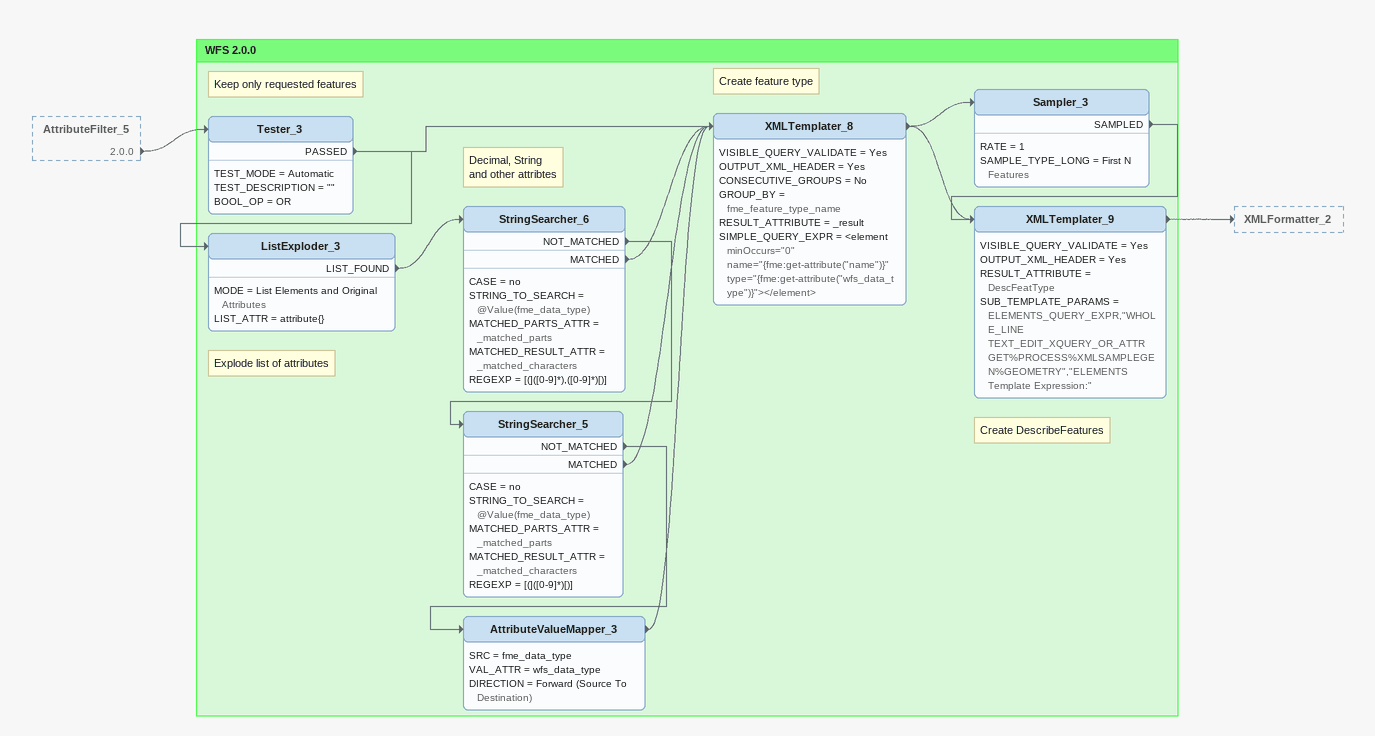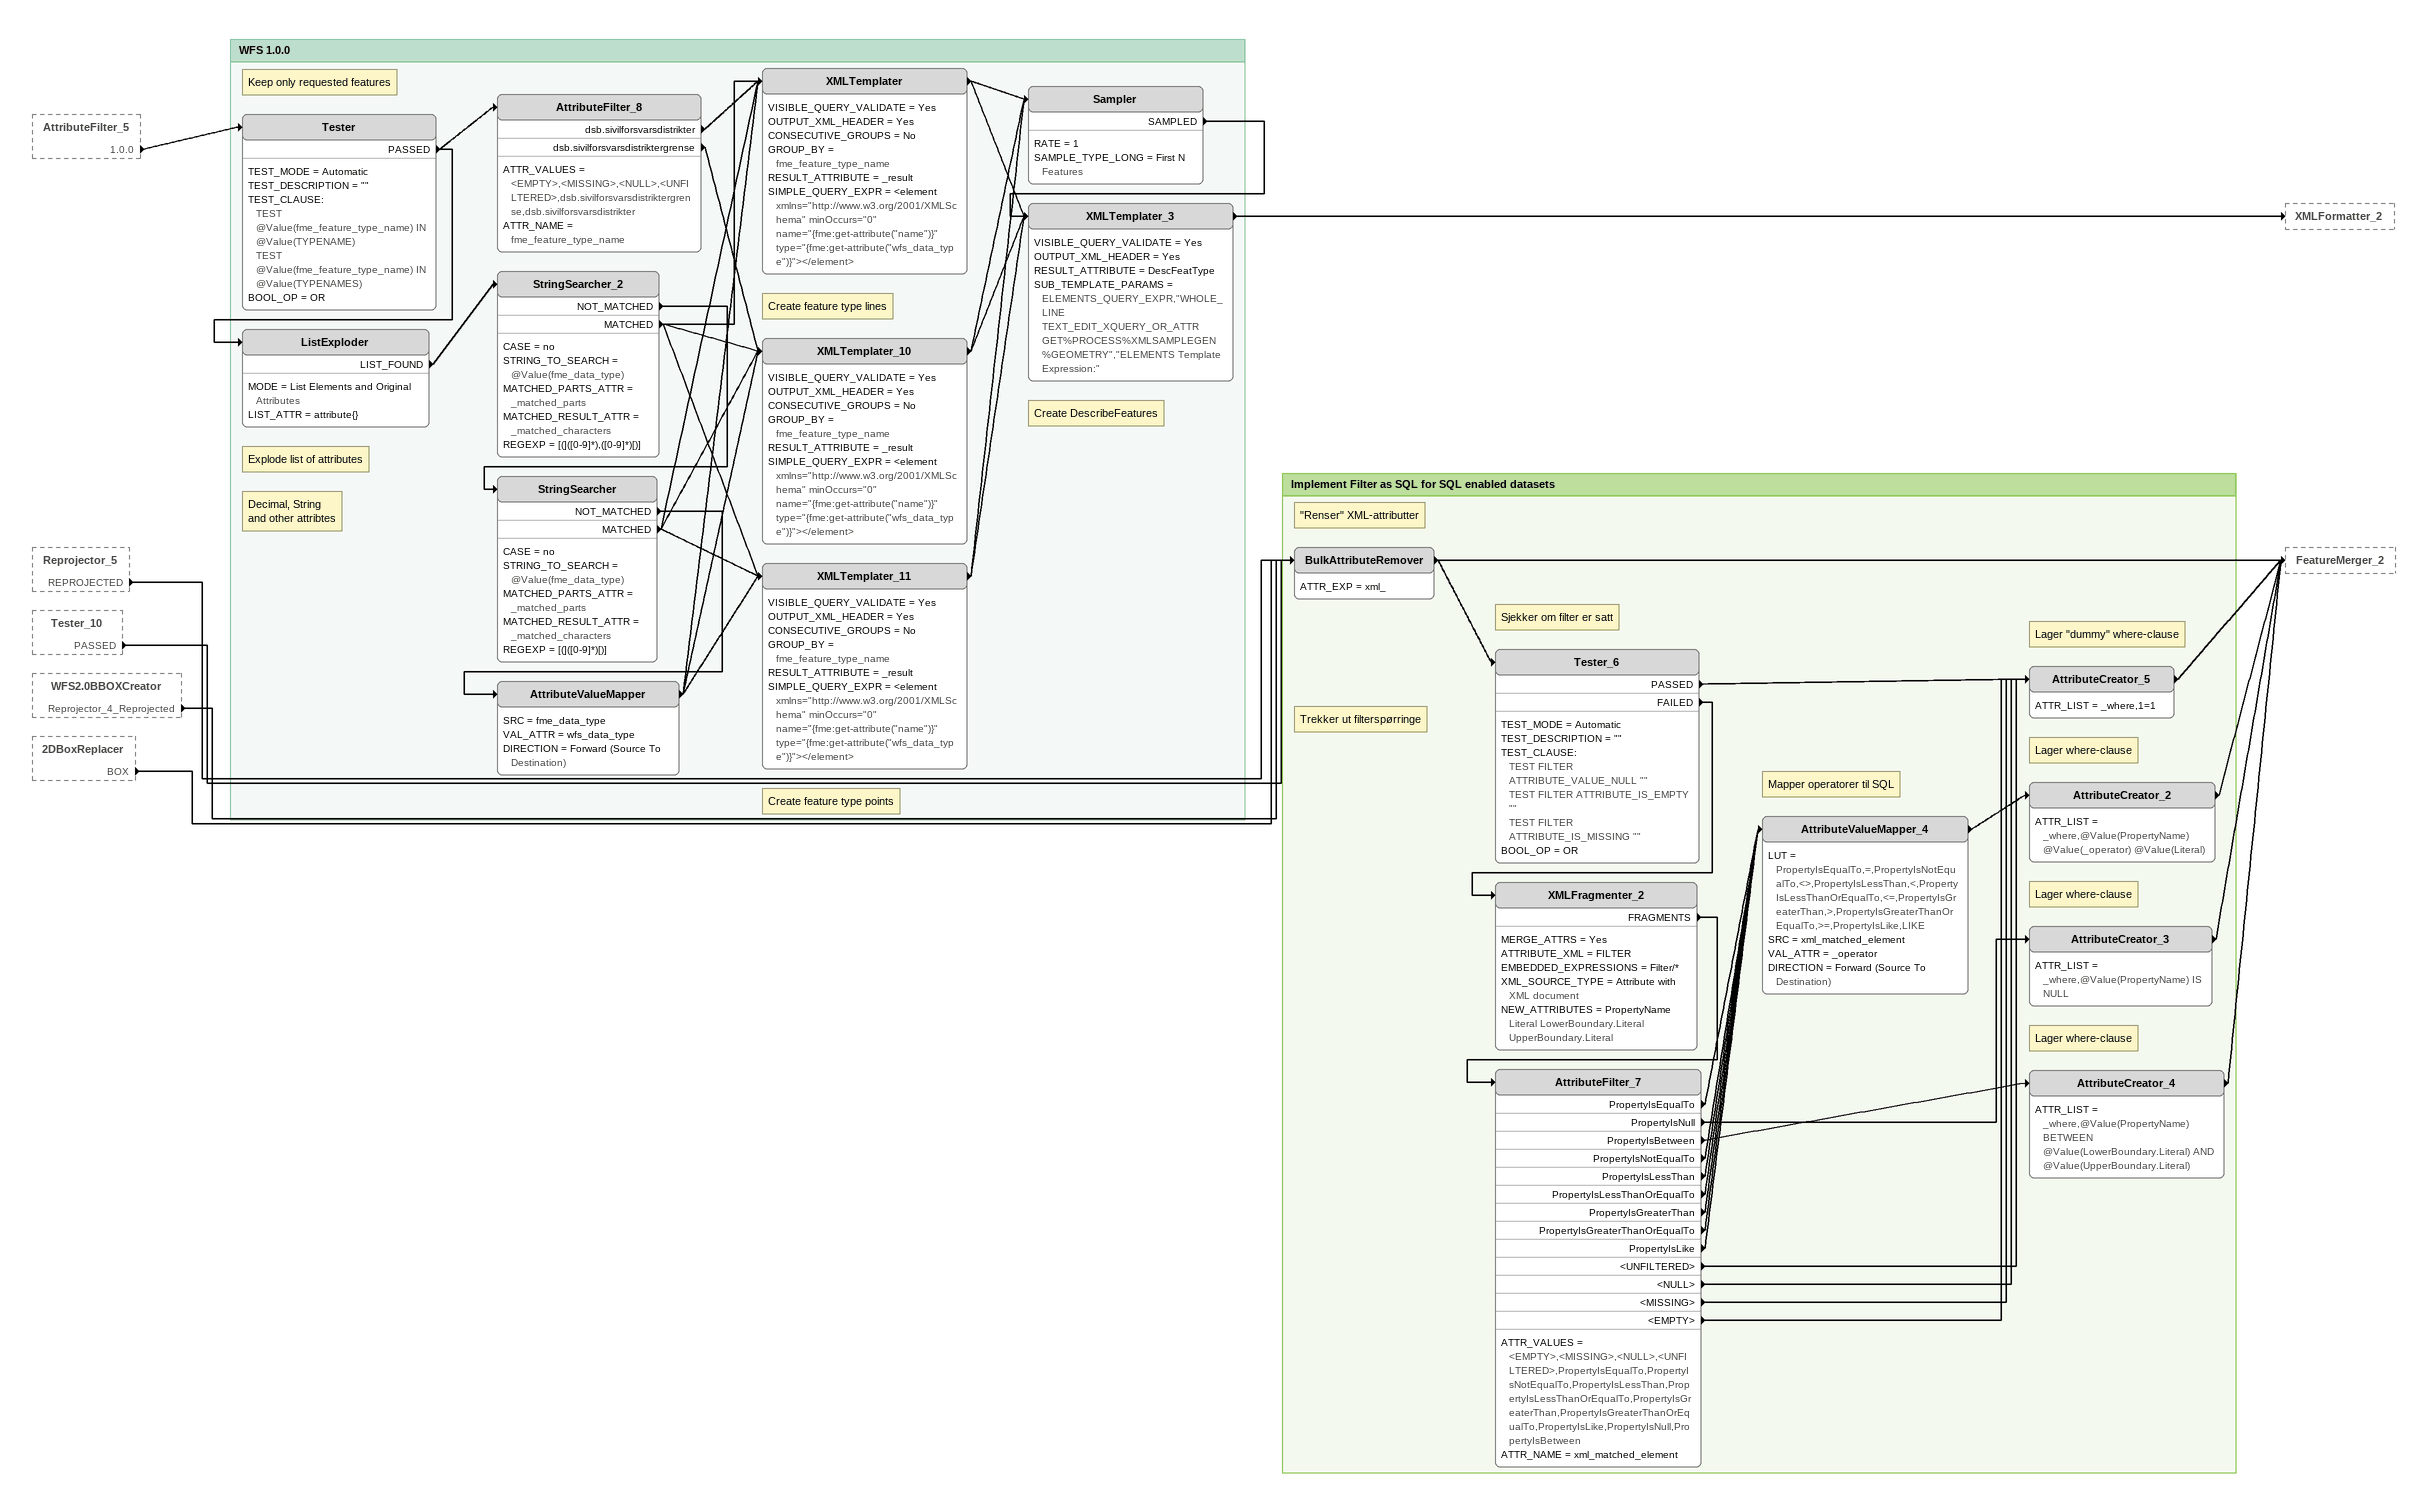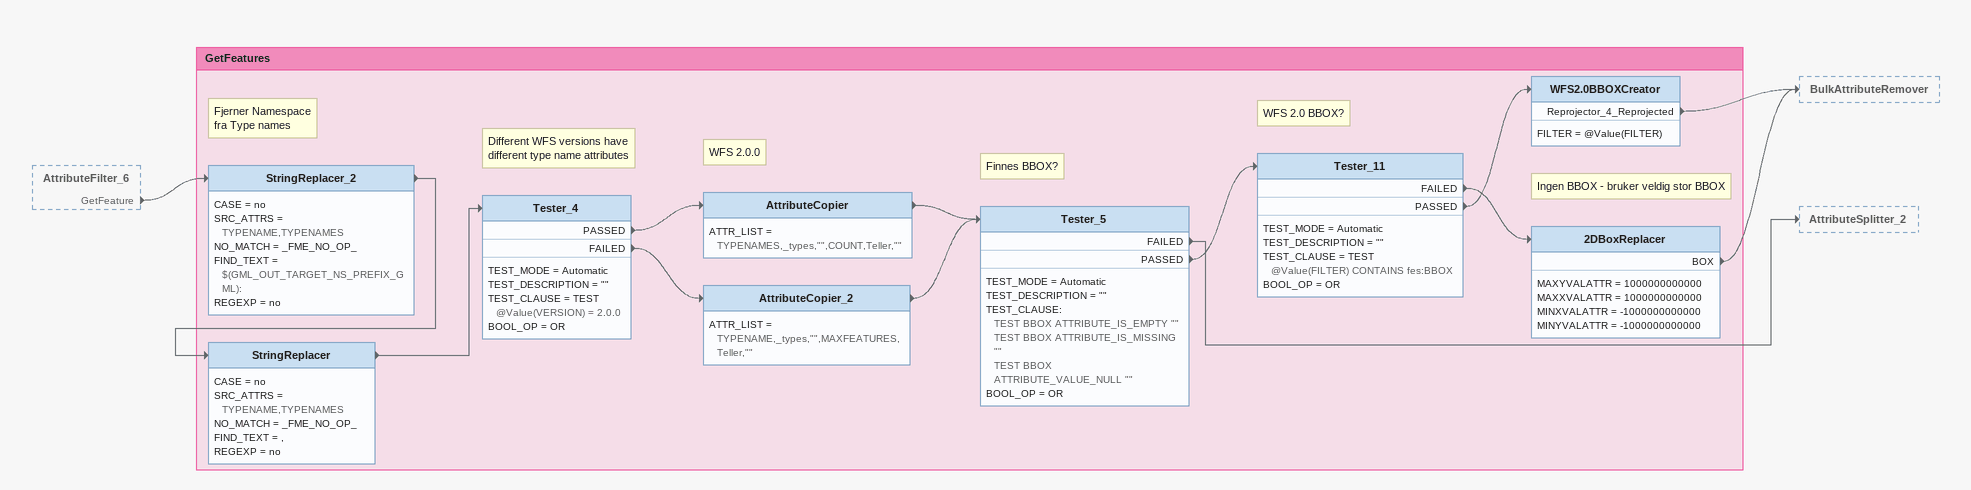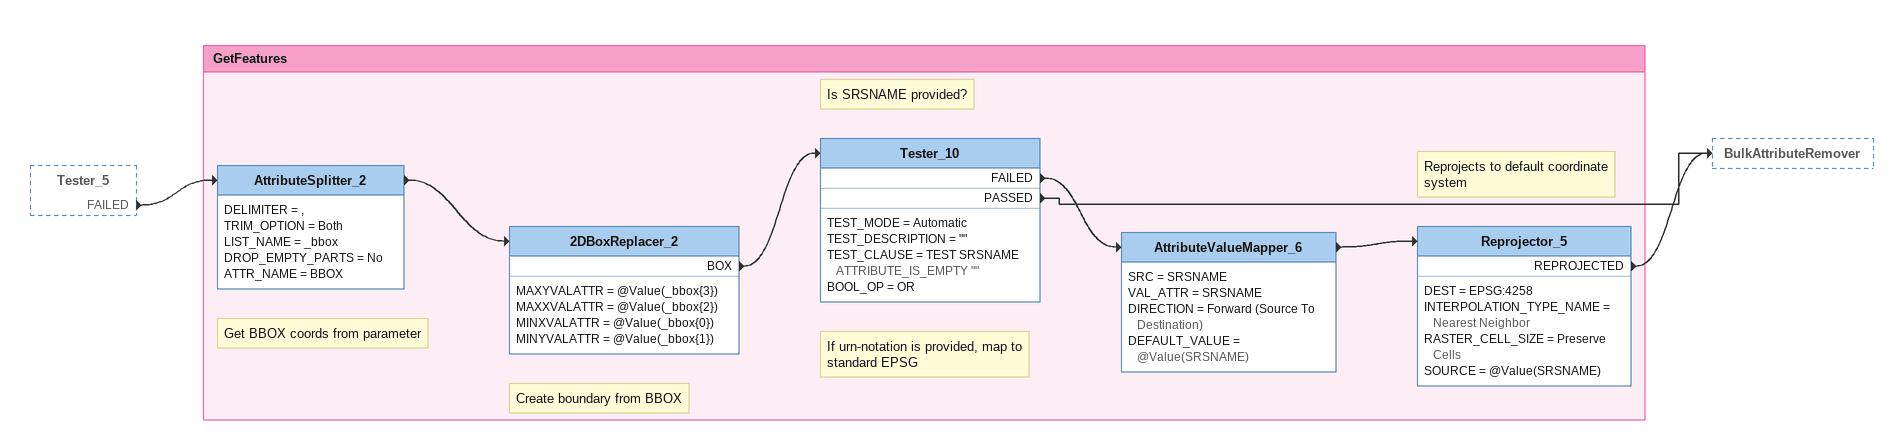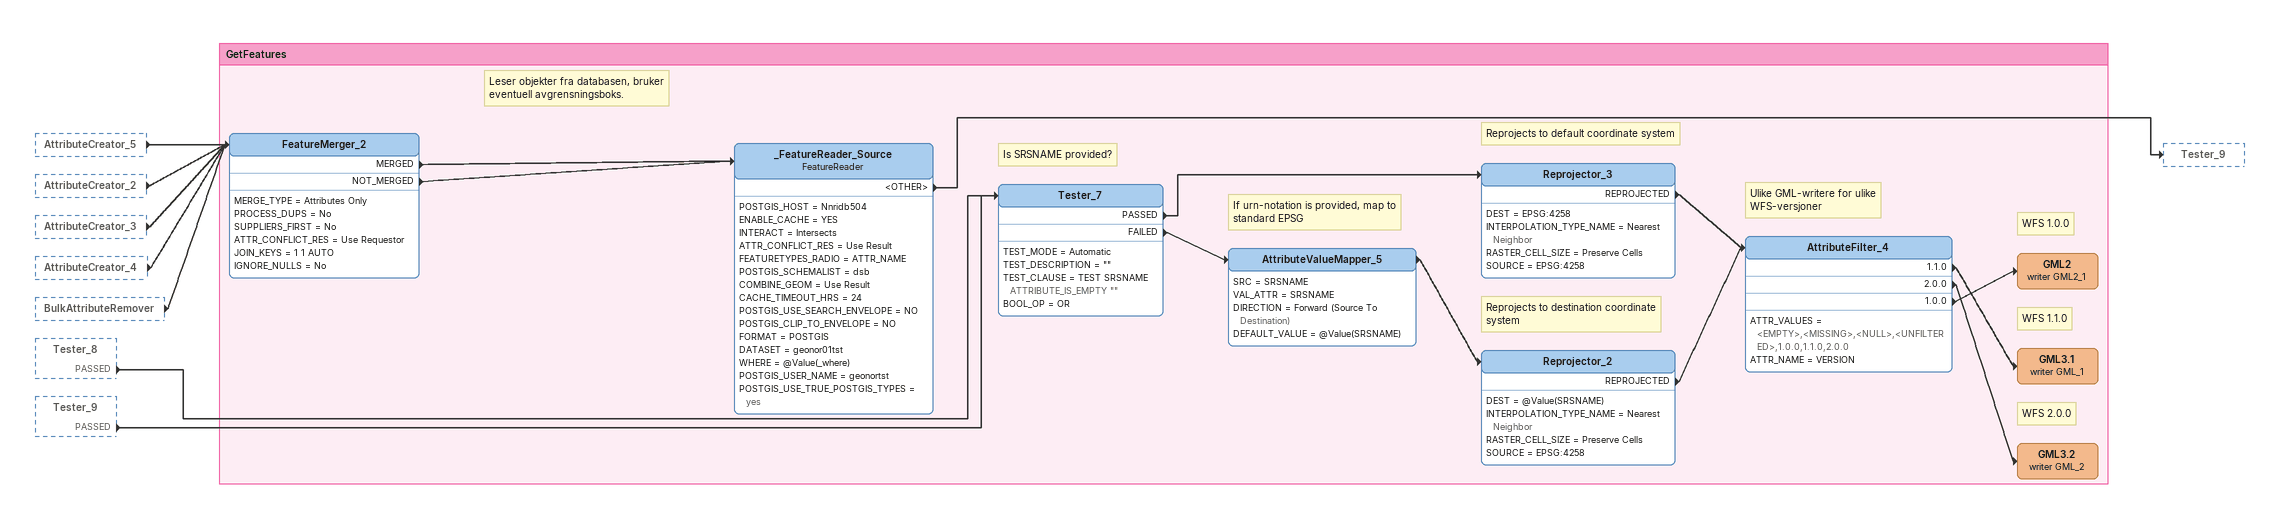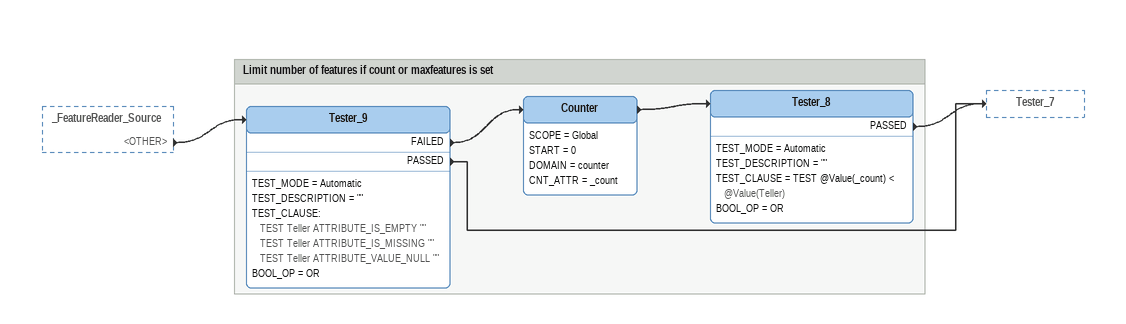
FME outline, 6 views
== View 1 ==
AttributeFilter_5 [outside]
    2.0.0 -> Tester_3

Bookmark: WFS 2.0.0
Note: Keep only requested features
Tester_3
    TEST_MODE = Automatic
    TEST_DESCRIPTION = ""
    BOOL_OP = OR
    PASSED -> ListExploder_3
    PASSED -> XMLTemplater_8
Note: Explode list of attributes
ListExploder_3
    MODE = List Elements and Original Attributes
    LIST_ATTR = attribute{}
    LIST_FOUND -> StringSearcher_6
Note: Decimal, String / and other attribtes
StringSearcher_6
    CASE = no
    STRING_TO_SEARCH = @Value(fme_data_type)
    MATCHED_PARTS_ATTR = _matched_parts
    MATCHED_RESULT_ATTR = _matched_characters
    REGEXP = [(]([0-9]*),([0-9]*)[)]
    NOT_MATCHED -> StringSearcher_5
    MATCHED -> XMLTemplater_8
StringSearcher_5
    CASE = no
    STRING_TO_SEARCH = @Value(fme_data_type)
    MATCHED_PARTS_ATTR = _matched_parts
    MATCHED_RESULT_ATTR = _matched_characters
    REGEXP = [(]([0-9]*)[)]
    NOT_MATCHED -> AttributeValueMapper_3
    MATCHED -> XMLTemplater_8
AttributeValueMapper_3
    SRC = fme_data_type
    VAL_ATTR = wfs_data_type
    DIRECTION = Forward (Source To Destination)
    -> XMLTemplater_8
Note: Create feature type
XMLTemplater_8
    VISIBLE_QUERY_VALIDATE = Yes
    OUTPUT_XML_HEADER = Yes
    CONSECUTIVE_GROUPS = No
    GROUP_BY = fme_feature_type_name
    RESULT_ATTRIBUTE = _result
    SIMPLE_QUERY_EXPR = <element minOccurs="0" name="{fme:get-attribute("name")}" type="{fme:get-attribute("wfs_data_type")}"></element>
    -> XMLTemplater_9
    -> Sampler_3
Sampler_3
    RATE = 1
    SAMPLE_TYPE_LONG = First N Features
    SAMPLED -> XMLTemplater_9
Note: Create DescribeFeatures
XMLTemplater_9
    VISIBLE_QUERY_VALIDATE = Yes
    OUTPUT_XML_HEADER = Yes
    RESULT_ATTRIBUTE = DescFeatType
    SUB_TEMPLATE_PARAMS = ELEMENTS_QUERY_EXPR,"WHOLE_LINE TEXT_EDIT_XQUERY_OR_ATTR GET%PROCESS%XMLSAMPLEGEN%GEOMETRY","ELEMENTS Template Expression:"
    -> XMLFormatter_2

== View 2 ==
AttributeFilter_5 [outside]
    1.0.0 -> Tester
Reprojector_5 [outside]
    REPROJECTED -> BulkAttributeRemover
Tester_10 [outside]
    PASSED -> BulkAttributeRemover
WFS2.0BBOXCreator [outside]
    Reprojector_4_Reprojected -> BulkAttributeRemover
2DBoxReplacer [outside]
    BOX -> BulkAttributeRemover

Bookmark: WFS 1.0.0
Note: Keep only requested features
Tester
    TEST_MODE = Automatic
    TEST_DESCRIPTION = ""
    TEST_CLAUSE:
      TEST @Value(fme_feature_type_name) IN @Value(TYPENAME)
      TEST @Value(fme_feature_type_name) IN @Value(TYPENAMES)
    BOOL_OP = OR
    PASSED -> ListExploder
    PASSED -> AttributeFilter_8
AttributeFilter_8
    ATTR_VALUES = <EMPTY>,<MISSING>,<NULL>,<UNFILTERED>,dsb.sivilforsvarsdistriktergrense,dsb.sivilforsvarsdistrikter
    ATTR_NAME = fme_feature_type_name
    dsb.sivilforsvarsdistrikter -> XMLTemplater
    dsb.sivilforsvarsdistriktergrense -> XMLTemplater_10
Note: Explode list of attributes
ListExploder
    MODE = List Elements and Original Attributes
    LIST_ATTR = attribute{}
    LIST_FOUND -> StringSearcher_2
Note: Decimal, String / and other attribtes
StringSearcher_2
    CASE = no
    STRING_TO_SEARCH = @Value(fme_data_type)
    MATCHED_PARTS_ATTR = _matched_parts
    MATCHED_RESULT_ATTR = _matched_characters
    REGEXP = [(]([0-9]*),([0-9]*)[)]
    NOT_MATCHED -> StringSearcher
    MATCHED -> XMLTemplater
    MATCHED -> XMLTemplater_10
    MATCHED -> XMLTemplater_11
StringSearcher
    CASE = no
    STRING_TO_SEARCH = @Value(fme_data_type)
    MATCHED_PARTS_ATTR = _matched_parts
    MATCHED_RESULT_ATTR = _matched_characters
    REGEXP = [(]([0-9]*)[)]
    NOT_MATCHED -> AttributeValueMapper
    MATCHED -> XMLTemplater
    MATCHED -> XMLTemplater_10
    MATCHED -> XMLTemplater_11
AttributeValueMapper
    SRC = fme_data_type
    VAL_ATTR = wfs_data_type
    DIRECTION = Forward (Source To Destination)
    -> XMLTemplater_11
    -> XMLTemplater_10
    -> XMLTemplater
XMLTemplater
    VISIBLE_QUERY_VALIDATE = Yes
    OUTPUT_XML_HEADER = Yes
    CONSECUTIVE_GROUPS = No
    GROUP_BY = fme_feature_type_name
    RESULT_ATTRIBUTE = _result
    SIMPLE_QUERY_EXPR = <element xmlns="http://www.w3.org/2001/XMLSchema" minOccurs="0" name="{fme:get-attribute("name")}" type="{fme:get-attribute("wfs_data_type")}"></element>
    -> Sampler
    -> XMLTemplater_3
Note: Create feature type lines
XMLTemplater_10
    VISIBLE_QUERY_VALIDATE = Yes
    OUTPUT_XML_HEADER = Yes
    CONSECUTIVE_GROUPS = No
    GROUP_BY = fme_feature_type_name
    RESULT_ATTRIBUTE = _result
    SIMPLE_QUERY_EXPR = <element xmlns="http://www.w3.org/2001/XMLSchema" minOccurs="0" name="{fme:get-attribute("name")}" type="{fme:get-attribute("wfs_data_type")}"></element>
    -> Sampler
    -> XMLTemplater_3
Note: Create feature type points
XMLTemplater_11
    VISIBLE_QUERY_VALIDATE = Yes
    OUTPUT_XML_HEADER = Yes
    CONSECUTIVE_GROUPS = No
    GROUP_BY = fme_feature_type_name
    RESULT_ATTRIBUTE = _result
    SIMPLE_QUERY_EXPR = <element xmlns="http://www.w3.org/2001/XMLSchema" minOccurs="0" name="{fme:get-attribute("name")}" type="{fme:get-attribute("wfs_data_type")}"></element>
    -> Sampler
    -> XMLTemplater_3
Sampler
    RATE = 1
    SAMPLE_TYPE_LONG = First N Features
    SAMPLED -> XMLTemplater_3
Note: Create DescribeFeatures
XMLTemplater_3
    VISIBLE_QUERY_VALIDATE = Yes
    OUTPUT_XML_HEADER = Yes
    RESULT_ATTRIBUTE = DescFeatType
    SUB_TEMPLATE_PARAMS = ELEMENTS_QUERY_EXPR,"WHOLE_LINE TEXT_EDIT_XQUERY_OR_ATTR GET%PROCESS%XMLSAMPLEGEN%GEOMETRY","ELEMENTS Template Expression:"
    -> XMLFormatter_2

Bookmark: Implement Filter as SQL for SQL enabled datasets
Note: "Renser" XML-attributter
BulkAttributeRemover
    ATTR_EXP = xml_
    -> Tester_6
    -> FeatureMerger_2
Note: Sjekker om filter er satt
Tester_6
    TEST_MODE = Automatic
    TEST_DESCRIPTION = ""
    TEST_CLAUSE:
      TEST FILTER ATTRIBUTE_VALUE_NULL ""
      TEST FILTER ATTRIBUTE_IS_EMPTY ""
      TEST FILTER ATTRIBUTE_IS_MISSING ""
    BOOL_OP = OR
    PASSED -> AttributeCreator_5
    FAILED -> XMLFragmenter_2
Note: Trekker ut filterspørringe
XMLFragmenter_2
    MERGE_ATTRS = Yes
    ATTRIBUTE_XML = FILTER
    EMBEDDED_EXPRESSIONS = Filter/*
    XML_SOURCE_TYPE = Attribute with XML document
    NEW_ATTRIBUTES = PropertyName Literal LowerBoundary.Literal UpperBoundary.Literal
    FRAGMENTS -> AttributeFilter_7
AttributeFilter_7
    ATTR_VALUES = <EMPTY>,<MISSING>,<NULL>,<UNFILTERED>,PropertyIsEqualTo,PropertyIsNotEqualTo,PropertyIsLessThan,PropertyIsLessThanOrEqualTo,PropertyIsGreaterThan,PropertyIsGreaterThanOrEqualTo,PropertyIsLike,PropertyIsNull,PropertyIsBetween
    ATTR_NAME = xml_matched_element
    PropertyIsEqualTo -> AttributeValueMapper_4
    PropertyIsNull -> AttributeCreator_3
    PropertyIsBetween -> AttributeCreator_4
    PropertyIsNotEqualTo -> AttributeValueMapper_4
    PropertyIsLessThan -> AttributeValueMapper_4
    PropertyIsLessThanOrEqualTo -> AttributeValueMapper_4
    PropertyIsGreaterThan -> AttributeValueMapper_4
    PropertyIsGreaterThanOrEqualTo -> AttributeValueMapper_4
    PropertyIsLike -> AttributeValueMapper_4
    <UNFILTERED> -> AttributeCreator_5
    <NULL> -> AttributeCreator_5
    <MISSING> -> AttributeCreator_5
    <EMPTY> -> AttributeCreator_5
Note: Lager "dummy" where-clause
AttributeCreator_5
    ATTR_LIST = _where,1=1
    -> FeatureMerger_2
Note: Mapper operatorer til SQL
AttributeValueMapper_4
    LUT = PropertyIsEqualTo,=,PropertyIsNotEqualTo,<>,PropertyIsLessThan,<,PropertyIsLessThanOrEqualTo,<=,PropertyIsGreaterThan,>,PropertyIsGreaterThanOrEqualTo,>=,PropertyIsLike,LIKE
    SRC = xml_matched_element
    VAL_ATTR = _operator
    DIRECTION = Forward (Source To Destination)
    -> AttributeCreator_2
Note: Lager where-clause
AttributeCreator_2
    ATTR_LIST = _where,@Value(PropertyName) @Value(_operator) @Value(Literal)
    -> FeatureMerger_2
Note: Lager where-clause
AttributeCreator_3
    ATTR_LIST = _where,@Value(PropertyName) IS NULL
    -> FeatureMerger_2
Note: Lager where-clause
AttributeCreator_4
    ATTR_LIST = _where,@Value(PropertyName) BETWEEN @Value(LowerBoundary.Literal) AND @Value(UpperBoundary.Literal)
    -> FeatureMerger_2

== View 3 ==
AttributeFilter_6 [outside]
    GetFeature -> StringReplacer_2

Bookmark: GetFeatures
Note: Fjerner Namespace / fra Type names
StringReplacer_2
    CASE = no
    SRC_ATTRS = TYPENAME,TYPENAMES
    NO_MATCH = _FME_NO_OP_
    FIND_TEXT = $(GML_OUT_TARGET_NS_PREFIX_GML):
    REGEXP = no
    -> StringReplacer
StringReplacer
    CASE = no
    SRC_ATTRS = TYPENAME,TYPENAMES
    NO_MATCH = _FME_NO_OP_
    FIND_TEXT = ,
    REGEXP = no
    -> Tester_4
Note: Different WFS versions have / different type name attributes
Tester_4
    TEST_MODE = Automatic
    TEST_DESCRIPTION = ""
    TEST_CLAUSE = TEST @Value(VERSION) = 2.0.0
    BOOL_OP = OR
    PASSED -> AttributeCopier
    FAILED -> AttributeCopier_2
Note: WFS 2.0.0
AttributeCopier
    ATTR_LIST = TYPENAMES,_types,"",COUNT,Teller,""
    -> Tester_5
AttributeCopier_2
    ATTR_LIST = TYPENAME,_types,"",MAXFEATURES,Teller,""
    -> Tester_5
Note: Finnes BBOX?
Tester_5
    TEST_MODE = Automatic
    TEST_DESCRIPTION = ""
    TEST_CLAUSE:
      TEST BBOX ATTRIBUTE_IS_EMPTY ""
      TEST BBOX ATTRIBUTE_IS_MISSING ""
      TEST BBOX ATTRIBUTE_VALUE_NULL ""
    BOOL_OP = OR
    FAILED -> AttributeSplitter_2
    PASSED -> Tester_11
Note: WFS 2.0 BBOX?
Tester_11
    TEST_MODE = Automatic
    TEST_DESCRIPTION = ""
    TEST_CLAUSE = TEST @Value(FILTER) CONTAINS fes:BBOX
    BOOL_OP = OR
    FAILED -> 2DBoxReplacer
    PASSED -> WFS2.0BBOXCreator
WFS2.0BBOXCreator
    FILTER = @Value(FILTER)
    Reprojector_4_Reprojected -> BulkAttributeRemover
Note: Ingen BBOX - bruker veldig stor BBOX
2DBoxReplacer
    MAXYVALATTR = 1000000000000
    MAXXVALATTR = 1000000000000
    MINXVALATTR = -1000000000000
    MINYVALATTR = -1000000000000
    BOX -> BulkAttributeRemover

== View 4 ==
Tester_5 [outside]
    FAILED -> AttributeSplitter_2

Bookmark: GetFeatures
Note: Get BBOX coords from parameter
AttributeSplitter_2
    DELIMITER = ,
    TRIM_OPTION = Both
    LIST_NAME = _bbox
    DROP_EMPTY_PARTS = No
    ATTR_NAME = BBOX
    -> 2DBoxReplacer_2
Note: Create boundary from BBOX
2DBoxReplacer_2
    MAXYVALATTR = @Value(_bbox{3})
    MAXXVALATTR = @Value(_bbox{2})
    MINXVALATTR = @Value(_bbox{0})
    MINYVALATTR = @Value(_bbox{1})
    BOX -> Tester_10
Note: Is SRSNAME provided?
Tester_10
    TEST_MODE = Automatic
    TEST_DESCRIPTION = ""
    TEST_CLAUSE = TEST SRSNAME ATTRIBUTE_IS_EMPTY ""
    BOOL_OP = OR
    FAILED -> AttributeValueMapper_6
    PASSED -> BulkAttributeRemover
Note: If urn-notation is provided, map to standard EPSG
AttributeValueMapper_6
    SRC = SRSNAME
    VAL_ATTR = SRSNAME
    DIRECTION = Forward (Source To Destination)
    DEFAULT_VALUE = @Value(SRSNAME)
    -> Reprojector_5
Note: Reprojects to default coordinate system
Reprojector_5
    DEST = EPSG:4258
    INTERPOLATION_TYPE_NAME = Nearest Neighbor
    RASTER_CELL_SIZE = Preserve Cells
    SOURCE = @Value(SRSNAME)
    REPROJECTED -> BulkAttributeRemover

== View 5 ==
AttributeCreator_5 [outside]
    -> FeatureMerger_2
AttributeCreator_2 [outside]
    -> FeatureMerger_2
AttributeCreator_3 [outside]
    -> FeatureMerger_2
AttributeCreator_4 [outside]
    -> FeatureMerger_2
BulkAttributeRemover [outside]
    -> FeatureMerger_2
Tester_8 [outside]
    PASSED -> Tester_7
Tester_9 [outside]
    PASSED -> Tester_7

Bookmark: GetFeatures
FeatureMerger_2
    MERGE_TYPE = Attributes Only
    PROCESS_DUPS = No
    SUPPLIERS_FIRST = No
    ATTR_CONFLICT_RES = Use Requestor
    JOIN_KEYS = 1 1 AUTO
    IGNORE_NULLS = No
    MERGED -> _FeatureReader_Source
    NOT_MERGED -> _FeatureReader_Source
Note: Leser objekter fra databasen, bruker eventuell avgrensningsboks.
_FeatureReader_Source: FeatureReader
    POSTGIS_HOST = Nnridb504
    ENABLE_CACHE = YES
    INTERACT = Intersects
    ATTR_CONFLICT_RES = Use Result
    FEATURETYPES_RADIO = ATTR_NAME
    POSTGIS_SCHEMALIST = dsb
    COMBINE_GEOM = Use Result
    CACHE_TIMEOUT_HRS = 24
    POSTGIS_USE_SEARCH_ENVELOPE = NO
    POSTGIS_CLIP_TO_ENVELOPE = NO
    FORMAT = POSTGIS
    DATASET = geonor01tst
    WHERE = @Value(_where)
    POSTGIS_USER_NAME = geonortst
    POSTGIS_USE_TRUE_POSTGIS_TYPES = yes
    <OTHER> -> Tester_9
Note: Is SRSNAME provided?
Tester_7
    TEST_MODE = Automatic
    TEST_DESCRIPTION = ""
    TEST_CLAUSE = TEST SRSNAME ATTRIBUTE_IS_EMPTY ""
    BOOL_OP = OR
    PASSED -> Reprojector_3
    FAILED -> AttributeValueMapper_5
Note: Reprojects to default coordinate system
Reprojector_3
    DEST = EPSG:4258
    INTERPOLATION_TYPE_NAME = Nearest Neighbor
    RASTER_CELL_SIZE = Preserve Cells
    SOURCE = EPSG:4258
    REPROJECTED -> AttributeFilter_4
Note: If urn-notation is provided, map to standard EPSG
AttributeValueMapper_5
    SRC = SRSNAME
    VAL_ATTR = SRSNAME
    DIRECTION = Forward (Source To Destination)
    DEFAULT_VALUE = @Value(SRSNAME)
    -> Reprojector_2
Note: Reprojects to destination coordinate system
Reprojector_2
    DEST = @Value(SRSNAME)
    INTERPOLATION_TYPE_NAME = Nearest Neighbor
    RASTER_CELL_SIZE = Preserve Cells
    SOURCE = EPSG:4258
    REPROJECTED -> AttributeFilter_4
Note: Ulike GML-writere for ulike WFS-versjoner
AttributeFilter_4
    ATTR_VALUES = <EMPTY>,<MISSING>,<NULL>,<UNFILTERED>,1.0.0,1.1.0,2.0.0
    ATTR_NAME = VERSION
    1.1.0 -> GML3.1 (writer GML_1)
    2.0.0 -> GML3.2 (writer GML_2)
    1.0.0 -> GML2 (writer GML2_1)
Note: WFS 1.0.0
GML2 (writer GML2_1)
Note: WFS 1.1.0
GML3.1 (writer GML_1)
Note: WFS 2.0.0
GML3.2 (writer GML_2)

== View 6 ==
_FeatureReader_Source [outside]
    <OTHER> -> Tester_9

Bookmark: Limit number of features if count or maxfeatures is set
Tester_9
    TEST_MODE = Automatic
    TEST_DESCRIPTION = ""
    TEST_CLAUSE:
      TEST Teller ATTRIBUTE_IS_EMPTY ""
      TEST Teller ATTRIBUTE_IS_MISSING ""
      TEST Teller ATTRIBUTE_VALUE_NULL ""
    BOOL_OP = OR
    FAILED -> Counter
    PASSED -> Tester_7
Counter
    SCOPE = Global
    START = 0
    DOMAIN = counter
    CNT_ATTR = _count
    -> Tester_8
Tester_8
    TEST_MODE = Automatic
    TEST_DESCRIPTION = ""
    TEST_CLAUSE = TEST @Value(_count) < @Value(Teller)
    BOOL_OP = OR
    PASSED -> Tester_7
